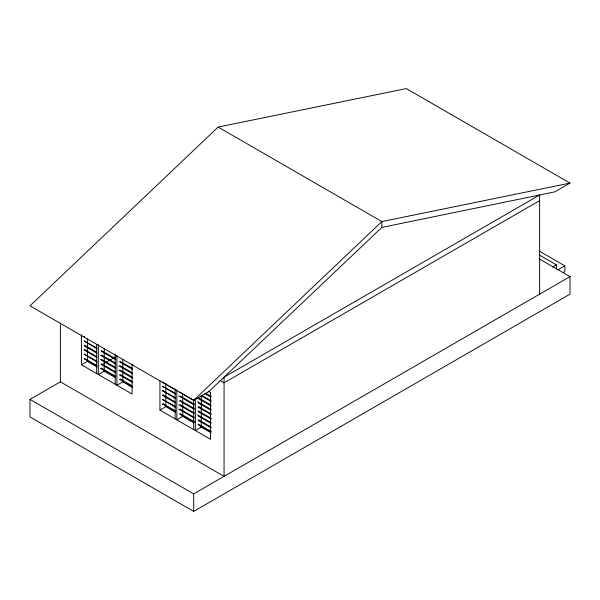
<?xml version="1.0" encoding="UTF-8"?>
<svg xmlns="http://www.w3.org/2000/svg" width="600" height="600" viewBox="0 0 600 600"><rect width="100%" height="100%" fill="white"/><g stroke="black" fill="none" stroke-linecap="round" stroke-linejoin="round"><path stroke-width="0.9" d="M162.765 381.9L162.712 382.395L175.567 389.812M84.293 336.6L84.203 337.05L84.6 336.885M218.16 127.065L30 305.843L193.688 400.35L208.875 391.582L381.84 227.415L554.812 191.858L570 183.09L406.312 88.582L218.16 127.065L381.84 221.572L570 183.09M193.688 400.35L381.84 221.572L381.84 227.415M81.465 334.86L81.465 364.793L87.375 361.38L97.02 366.945M539.205 258.84L570 276.615L570 294.157L193.688 511.418L30 416.91L30 399.375L60.375 381.84L224.062 476.34L224.062 377.168L539.625 194.978L539.625 294.157M103.778 363.6L115.118 357.053M115.5 377.618L104.25 371.123L98.34 374.535L98.34 344.603M159.938 381.097L159.938 410.092L165.84 406.68L175.485 412.252M539.625 200.625L224.062 382.815L220.013 380.475M552.57 267.082L556.403 264.87L556.403 269.048M557.94 269.827L564.84 265.845L564.84 271.688L563.235 272.618M30 399.375L193.688 493.882L570 276.615M96.653 347.812L84.24 341.062L97.102 348.892M84.293 345.87L84.6 345.24L84.24 345.855L97.102 353.28M96.653 356.58L84.6 349.62L84.203 349.913L97.102 357.668M84.293 350.257L84.6 349.62M96.653 360.968L84.24 354.21L97.102 362.048M84.293 354.645L84.6 354.007M96.653 365.347L84.24 358.597L97.102 366.435M175.125 393.112L162.712 386.362L175.567 394.2M162.765 386.79L163.072 386.153M175.125 397.5L162.712 390.75L175.567 398.58M162.765 395.558L163.072 394.928L162.712 395.543L175.567 402.967M175.125 406.268L162.712 399.518L175.567 407.355M162.765 399.945L163.072 399.308M175.125 410.655L162.712 403.897L175.567 411.735M162.765 404.332L163.072 403.695M84.24 341.475L84.6 340.853M84.24 359.01L84.6 358.388M162.712 391.162L163.072 390.54M539.07 250.965L564.84 265.845M539.49 255.105L556.403 264.87M208.155 391.162L210.562 392.558L210.562 439.32L159.938 410.092M205.657 393.21L211.282 396.457M204.495 393.368L210.923 397.072M201.465 395.287L211.103 400.86M201.465 395.873L211.103 401.445M198.413 397.793L211.275 405.217M198.083 398.43L210.938 405.847M197.625 401.722L211.282 409.605M179.587 392.138L194.048 400.485M198.067 402.803L210.923 410.228M101.475 350.595L115.14 358.485M119.955 361.267L132.015 368.228M179.947 395.903L194.407 404.25M198.428 406.567L211.282 413.993M101.115 351.218L115.583 359.565M119.602 361.882L132.458 369.308M178.785 396.053L194.048 404.873M198.067 407.19L210.923 414.615M84.6 345.24L96.653 352.192M101.475 354.983L115.14 362.865M119.955 365.647L132.015 372.608M179.947 400.283L194.407 408.638M198.428 410.955L211.282 418.38M100.312 355.132L115.583 363.952M118.8 365.805L132.458 373.695M179.587 400.905L194.048 409.252M198.067 411.577L210.923 418.995M101.475 359.362L115.14 367.252M119.955 370.035L132.015 376.995M163.072 394.928L175.125 401.888M179.947 404.67L194.407 413.018M197.625 414.877L211.282 422.76M100.312 359.52L115.583 368.332M118.8 370.192L132.458 378.075M178.785 404.82L194.048 413.64M198.067 415.957L210.923 423.382M101.475 363.75L115.14 371.632M119.955 374.423L132.015 381.375M179.947 409.05L194.407 417.405M198.428 419.722L211.282 427.147M101.115 364.365L115.583 372.72M119.602 375.038L132.458 382.462M178.785 409.207L194.048 418.02M198.067 420.345L210.923 427.763M101.475 368.13L115.14 376.02M119.955 378.803L132.015 385.763M179.947 413.438L194.407 421.785M198.428 424.11L211.282 431.528M100.312 368.288L115.583 377.1M119.602 379.425L132.458 386.842M179.587 414.053L194.048 422.408M198.067 424.725L210.923 432.15M122.73 381.795L132.405 387.375M181.913 415.965L193.965 422.918M200.4 426.63L210.87 432.683M81.465 364.793L132.09 394.02L132.09 364.087M201.285 395.34L201.285 427.14L195.375 430.553L195.375 398.752M193.688 399.645L193.688 429.577M193.688 493.882L193.688 511.418M182.715 393.975L182.715 416.423L176.812 419.835L176.812 389.903M175.125 388.928L175.125 418.86M165.84 383.303L165.84 406.68M122.812 359.392L122.812 381.84L116.903 385.245L116.903 355.32M115.215 354.345L115.215 384.278M104.25 348.675L104.25 371.123M96.66 344.565L96.66 373.56M87.375 338.933L87.375 361.38M60.375 322.913L60.375 381.84"/></g></svg>
